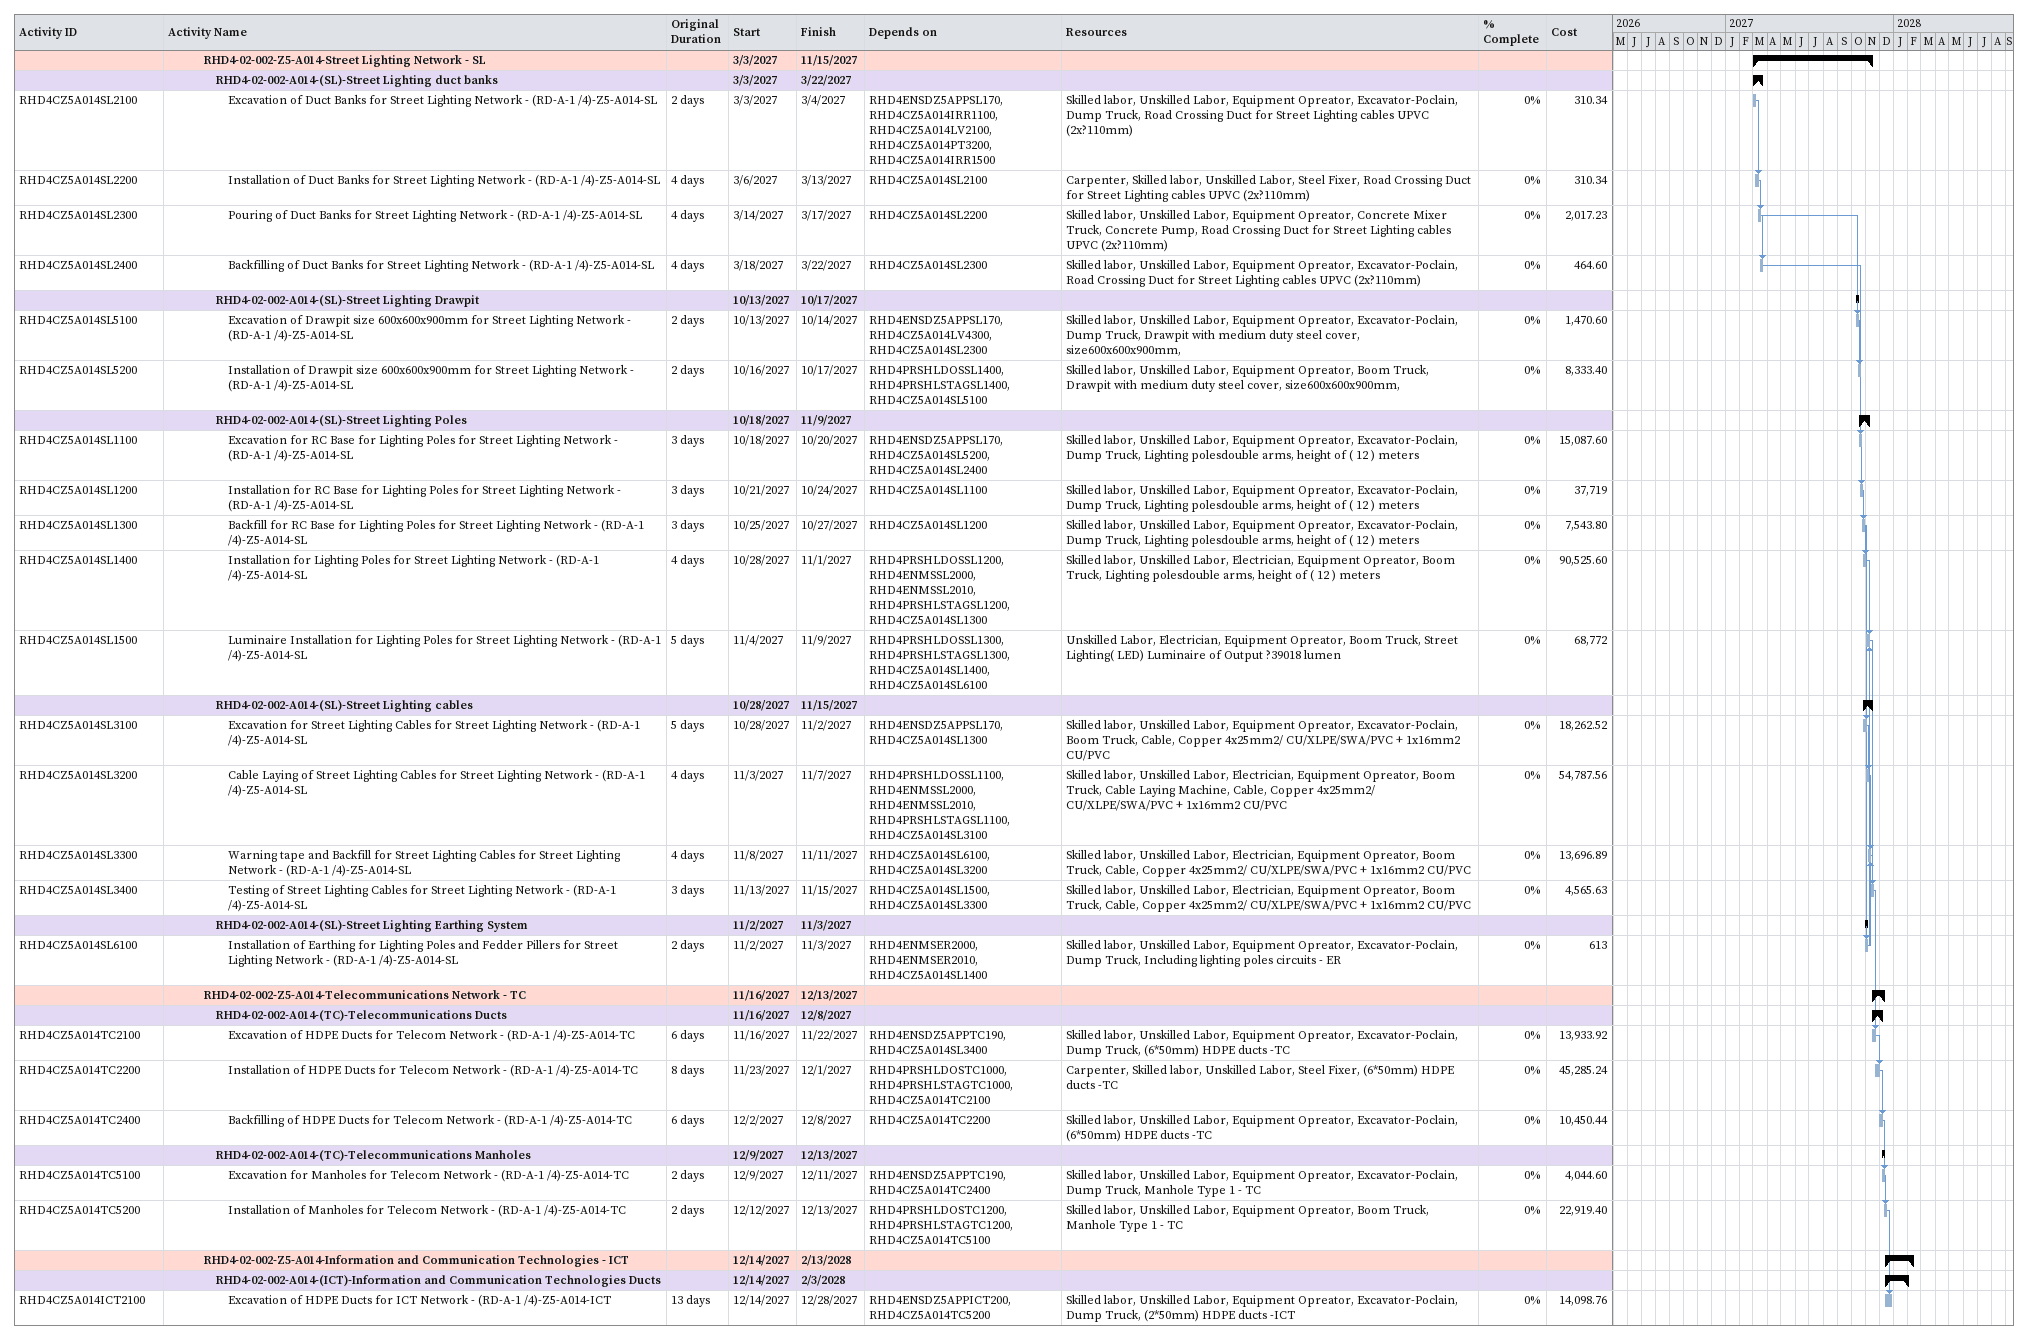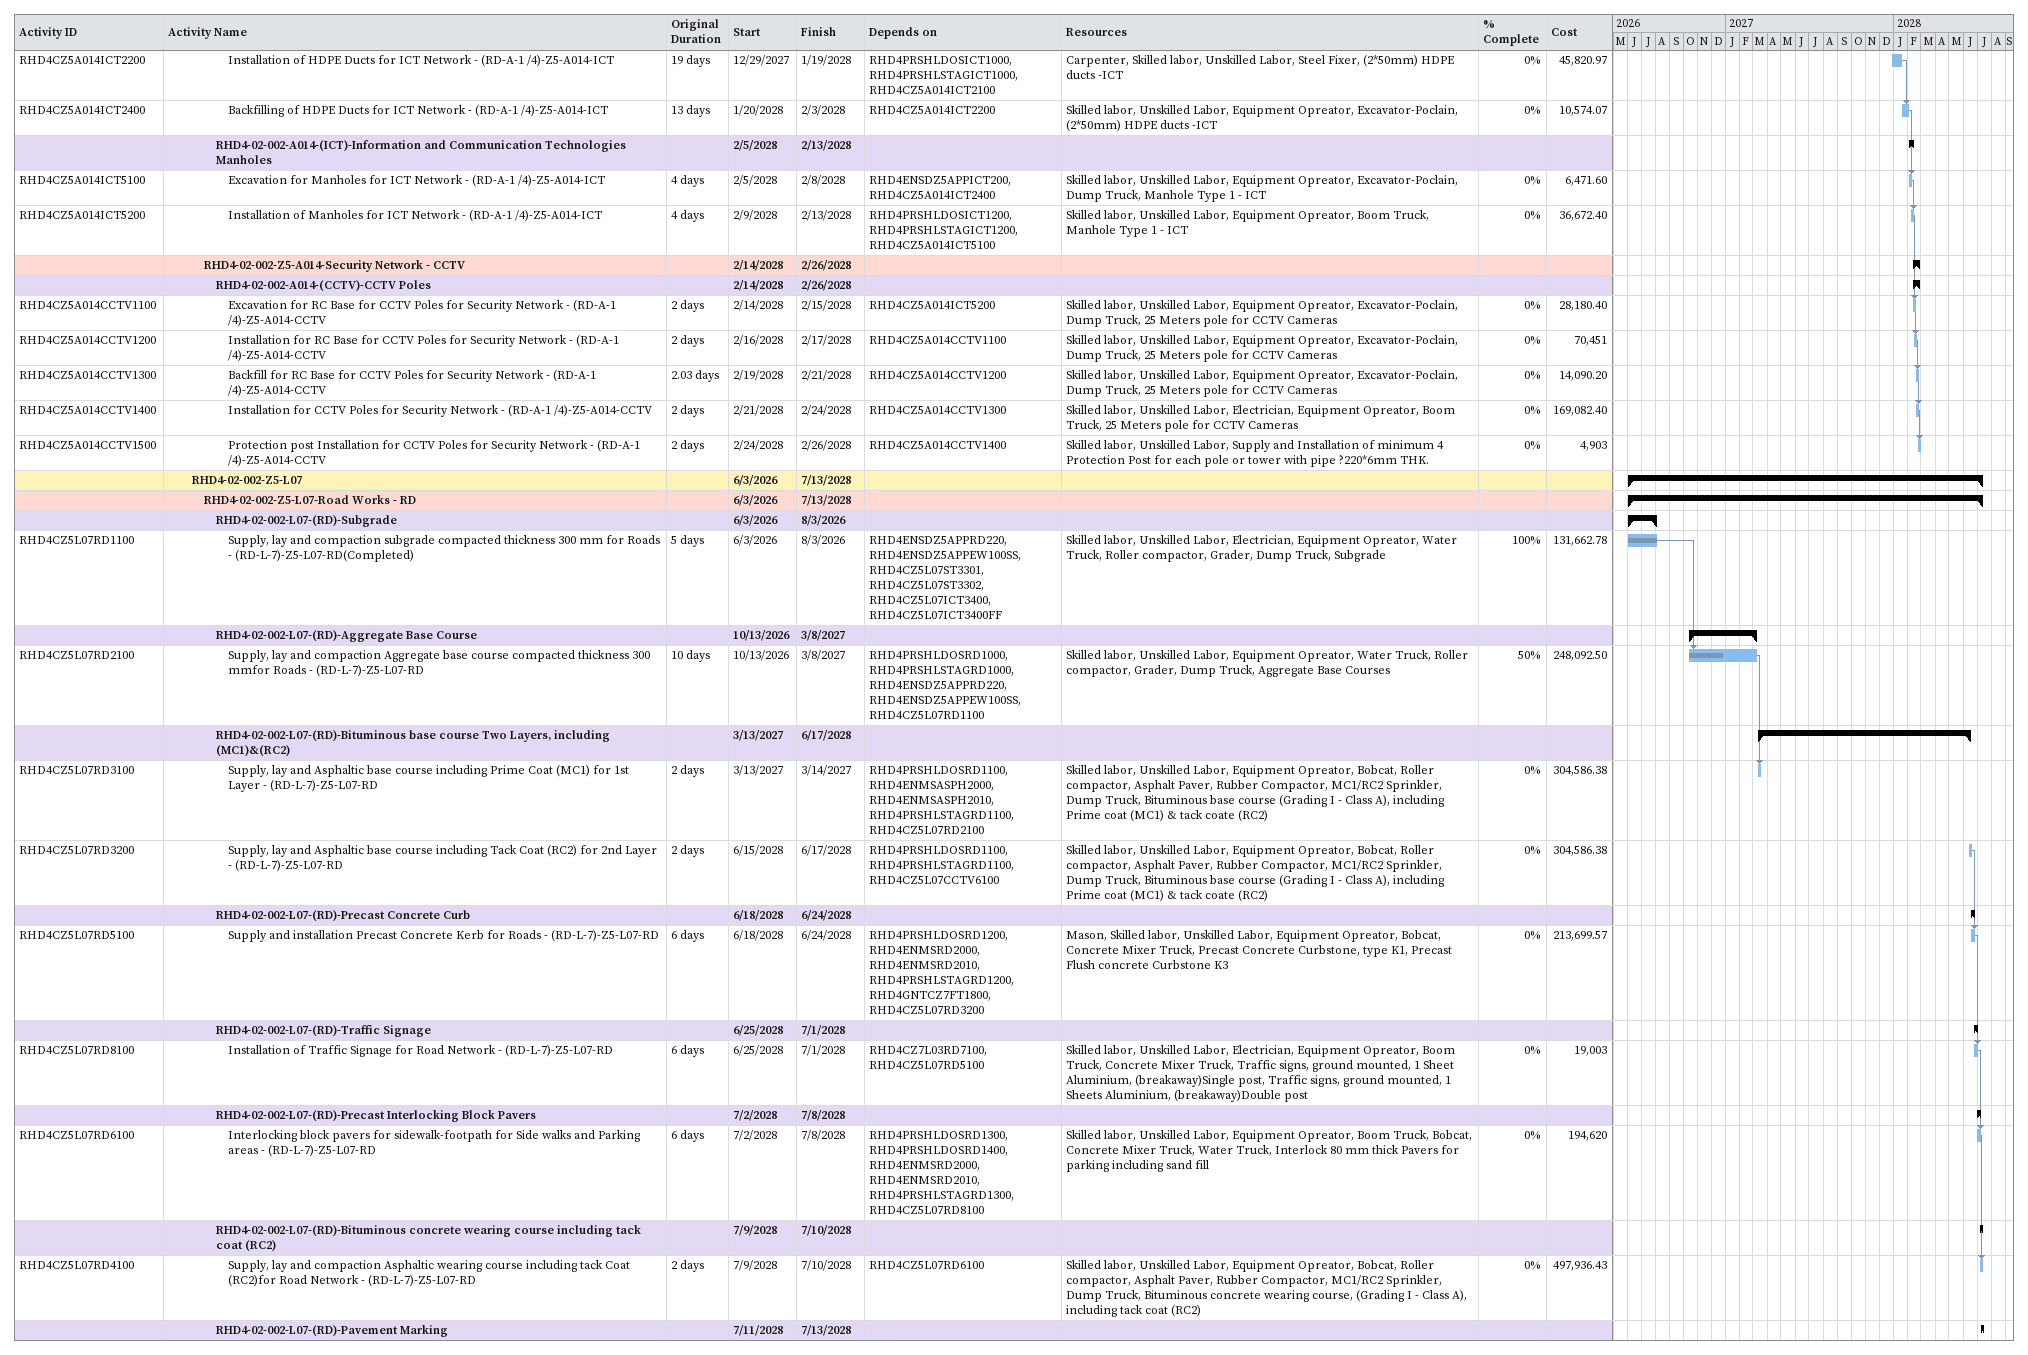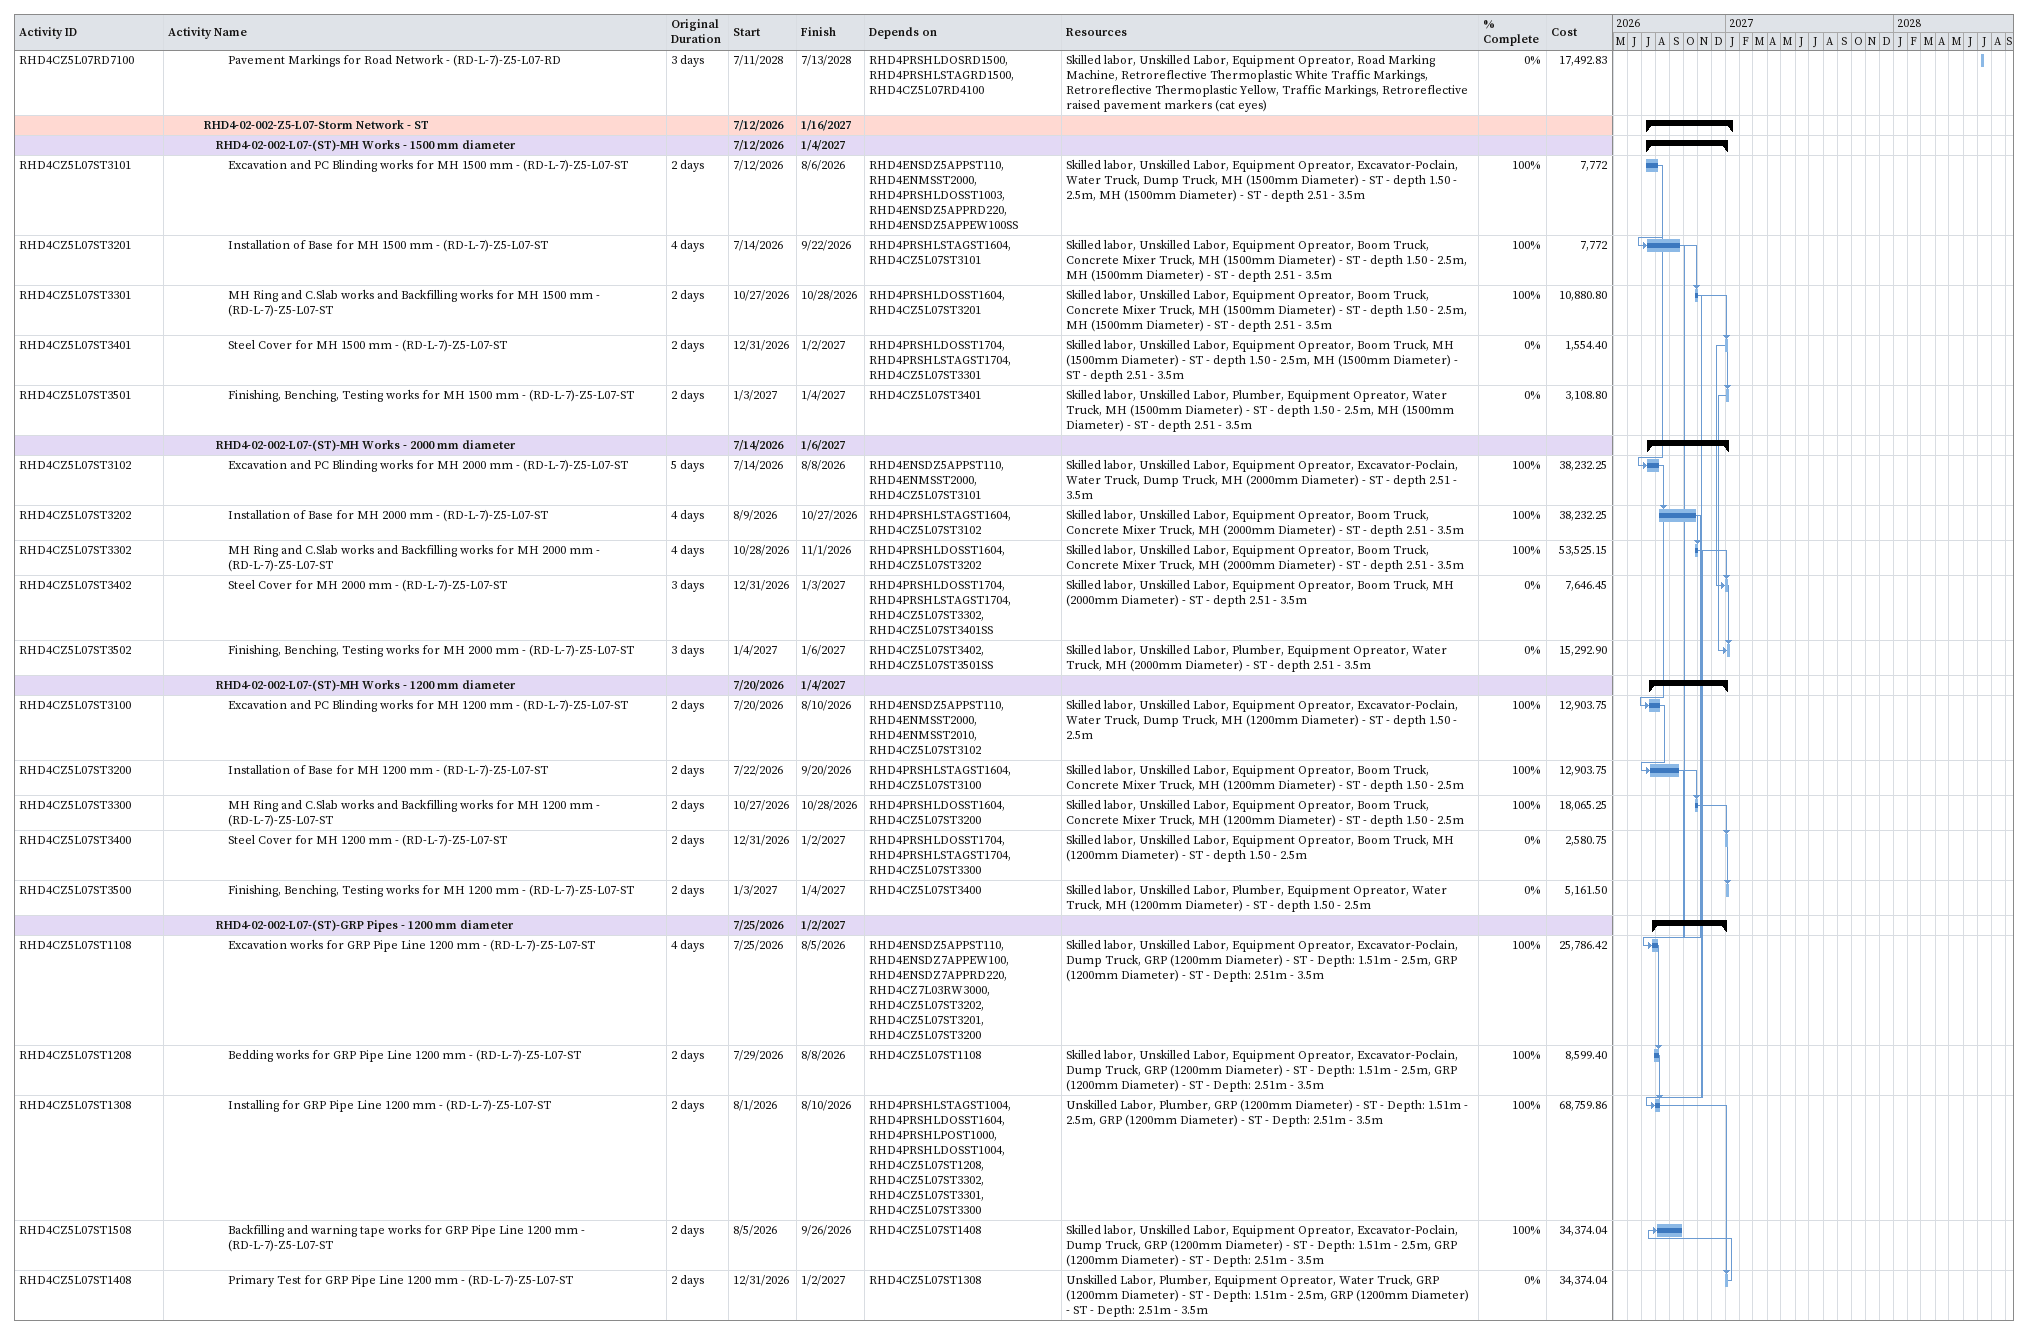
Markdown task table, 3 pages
| ID | Level | Task | Original duration | Start | Finish | Predecessors | Resources | % complete | Cost |
|---|---|---|---|---|---|---|---|---|---|
|  | 4 | **RHD4-02-002-Z5-A014-Street Lighting Network - SL** |  | 2027-03-03 | 2027-11-15 |  |  |  |  |
|  | 5 | **RHD4-02-002-A014-(SL)-Street Lighting duct banks** |  | 2027-03-03 | 2027-03-22 |  |  |  |  |
| RHD4CZ5A014SL2100 | 6 | Excavation of Duct Banks for Street Lighting Network - (RD-A-1 /4)-Z5-A014-SL | 2d | 2027-03-03 | 2027-03-04 | RHD4ENSDZ5APPSL170, RHD4CZ5A014IRR1100, RHD4CZ5A014LV2100, RHD4CZ5A014PT3200, RHD4CZ5A014IRR1500 | Skilled labor, Unskilled Labor, Equipment Opreator, Excavator-Poclain, Dump Truck, Road Crossing Duct for Street Lighting cables UPVC (2x?110mm) | 0 | 310.34 |
| RHD4CZ5A014SL2200 | 6 | Installation of Duct Banks for Street Lighting Network - (RD-A-1 /4)-Z5-A014-SL | 4d | 2027-03-06 | 2027-03-13 | RHD4CZ5A014SL2100 | Carpenter, Skilled labor, Unskilled Labor, Steel Fixer, Road Crossing Duct for Street Lighting cables UPVC (2x?110mm) | 0 | 310.34 |
| RHD4CZ5A014SL2300 | 6 | Pouring of Duct Banks for Street Lighting Network - (RD-A-1 /4)-Z5-A014-SL | 4d | 2027-03-14 | 2027-03-17 | RHD4CZ5A014SL2200 | Skilled labor, Unskilled Labor, Equipment Opreator, Concrete Mixer Truck, Concrete Pump, Road Crossing Duct for Street Lighting cables UPVC (2x?110mm) | 0 | 2017.23 |
| RHD4CZ5A014SL2400 | 6 | Backfilling of Duct Banks for Street Lighting Network - (RD-A-1 /4)-Z5-A014-SL | 4d | 2027-03-18 | 2027-03-22 | RHD4CZ5A014SL2300 | Skilled labor, Unskilled Labor, Equipment Opreator, Excavator-Poclain, Road Crossing Duct for Street Lighting cables UPVC (2x?110mm) | 0 | 464.60 |
|  | 5 | **RHD4-02-002-A014-(SL)-Street Lighting Drawpit** |  | 2027-10-13 | 2027-10-17 |  |  |  |  |
| RHD4CZ5A014SL5100 | 6 | Excavation of Drawpit size 600x600x900mm for Street Lighting Network - (RD-A-1 /4)-Z5-A014-SL | 2d | 2027-10-13 | 2027-10-14 | RHD4ENSDZ5APPSL170, RHD4CZ5A014LV4300, RHD4CZ5A014SL2300 | Skilled labor, Unskilled Labor, Equipment Opreator, Excavator-Poclain, Dump Truck, Drawpit with medium duty steel cover, size600x600x900mm, | 0 | 1470.60 |
| RHD4CZ5A014SL5200 | 6 | Installation of Drawpit size 600x600x900mm for Street Lighting Network - (RD-A-1 /4)-Z5-A014-SL | 2d | 2027-10-16 | 2027-10-17 | RHD4PRSHLDOSSL1400, RHD4PRSHLSTAGSL1400, RHD4CZ5A014SL5100 | Skilled labor, Unskilled Labor, Equipment Opreator, Boom Truck, Drawpit with medium duty steel cover, size600x600x900mm, | 0 | 8333.40 |
|  | 5 | **RHD4-02-002-A014-(SL)-Street Lighting Poles** |  | 2027-10-18 | 2027-11-09 |  |  |  |  |
| RHD4CZ5A014SL1100 | 6 | Excavation for RC Base for Lighting Poles for Street Lighting Network - (RD-A-1 /4)-Z5-A014-SL | 3d | 2027-10-18 | 2027-10-20 | RHD4ENSDZ5APPSL170, RHD4CZ5A014SL5200, RHD4CZ5A014SL2400 | Skilled labor, Unskilled Labor, Equipment Opreator, Excavator-Poclain, Dump Truck, Lighting polesdouble arms, height of ( 12 ) meters | 0 | 15087.60 |
| RHD4CZ5A014SL1200 | 6 | Installation for RC Base for Lighting Poles for Street Lighting Network - (RD-A-1 /4)-Z5-A014-SL | 3d | 2027-10-21 | 2027-10-24 | RHD4CZ5A014SL1100 | Skilled labor, Unskilled Labor, Equipment Opreator, Excavator-Poclain, Dump Truck, Lighting polesdouble arms, height of ( 12 ) meters | 0 | 37719 |
| RHD4CZ5A014SL1300 | 6 | Backfill for RC Base for Lighting Poles for Street Lighting Network - (RD-A-1 /4)-Z5-A014-SL | 3d | 2027-10-25 | 2027-10-27 | RHD4CZ5A014SL1200 | Skilled labor, Unskilled Labor, Equipment Opreator, Excavator-Poclain, Dump Truck, Lighting polesdouble arms, height of ( 12 ) meters | 0 | 7543.80 |
| RHD4CZ5A014SL1400 | 6 | Installation for Lighting Poles for Street Lighting Network - (RD-A-1 /4)-Z5-A014-SL | 4d | 2027-10-28 | 2027-11-01 | RHD4PRSHLDOSSL1200, RHD4ENMSSL2000, RHD4ENMSSL2010, RHD4PRSHLSTAGSL1200, RHD4CZ5A014SL1300 | Skilled labor, Unskilled Labor, Electrician, Equipment Opreator, Boom Truck, Lighting polesdouble arms, height of ( 12 ) meters | 0 | 90525.60 |
| RHD4CZ5A014SL1500 | 6 | Luminaire Installation for Lighting Poles for Street Lighting Network - (RD-A-1 /4)-Z5-A014-SL | 5d | 2027-11-04 | 2027-11-09 | RHD4PRSHLDOSSL1300, RHD4PRSHLSTAGSL1300, RHD4CZ5A014SL1400, RHD4CZ5A014SL6100 | Unskilled Labor, Electrician, Equipment Opreator, Boom Truck, Street Lighting( LED) Luminaire of Output ?39018 lumen | 0 | 68772 |
|  | 5 | **RHD4-02-002-A014-(SL)-Street Lighting cables** |  | 2027-10-28 | 2027-11-15 |  |  |  |  |
| RHD4CZ5A014SL3100 | 6 | Excavation for Street Lighting Cables for Street Lighting Network - (RD-A-1 /4)-Z5-A014-SL | 5d | 2027-10-28 | 2027-11-02 | RHD4ENSDZ5APPSL170, RHD4CZ5A014SL1300 | Skilled labor, Unskilled Labor, Equipment Opreator, Excavator-Poclain, Boom Truck, Cable, Copper 4x25mm2/ CU/XLPE/SWA/PVC + 1x16mm2 CU/PVC | 0 | 18262.52 |
| RHD4CZ5A014SL3200 | 6 | Cable Laying of Street Lighting Cables for Street Lighting Network - (RD-A-1 /4)-Z5-A014-SL | 4d | 2027-11-03 | 2027-11-07 | RHD4PRSHLDOSSL1100, RHD4ENMSSL2000, RHD4ENMSSL2010, RHD4PRSHLSTAGSL1100, RHD4CZ5A014SL3100 | Skilled labor, Unskilled Labor, Electrician, Equipment Opreator, Boom Truck, Cable Laying Machine, Cable, Copper 4x25mm2/ CU/XLPE/SWA/PVC + 1x16mm2 CU/PVC | 0 | 54787.56 |
| RHD4CZ5A014SL3300 | 6 | Warning tape and Backfill for Street Lighting Cables for Street Lighting Network - (RD-A-1 /4)-Z5-A014-SL | 4d | 2027-11-08 | 2027-11-11 | RHD4CZ5A014SL6100, RHD4CZ5A014SL3200 | Skilled labor, Unskilled Labor, Electrician, Equipment Opreator, Boom Truck, Cable, Copper 4x25mm2/ CU/XLPE/SWA/PVC + 1x16mm2 CU/PVC | 0 | 13696.89 |
| RHD4CZ5A014SL3400 | 6 | Testing of Street Lighting Cables for Street Lighting Network - (RD-A-1 /4)-Z5-A014-SL | 3d | 2027-11-13 | 2027-11-15 | RHD4CZ5A014SL1500, RHD4CZ5A014SL3300 | Skilled labor, Unskilled Labor, Electrician, Equipment Opreator, Boom Truck, Cable, Copper 4x25mm2/ CU/XLPE/SWA/PVC + 1x16mm2 CU/PVC | 0 | 4565.63 |
|  | 5 | **RHD4-02-002-A014-(SL)-Street Lighting Earthing System** |  | 2027-11-02 | 2027-11-03 |  |  |  |  |
| RHD4CZ5A014SL6100 | 6 | Installation of Earthing for Lighting Poles and Fedder Pillers for Street Lighting Network - (RD-A-1 /4)-Z5-A014-SL | 2d | 2027-11-02 | 2027-11-03 | RHD4ENMSER2000, RHD4ENMSER2010, RHD4CZ5A014SL1400 | Skilled labor, Unskilled Labor, Equipment Opreator, Excavator-Poclain, Dump Truck, Including lighting poles circuits - ER | 0 | 613 |
|  | 4 | **RHD4-02-002-Z5-A014-Telecommunications Network - TC** |  | 2027-11-16 | 2027-12-13 |  |  |  |  |
|  | 5 | **RHD4-02-002-A014-(TC)-Telecommunications Ducts** |  | 2027-11-16 | 2027-12-08 |  |  |  |  |
| RHD4CZ5A014TC2100 | 6 | Excavation of HDPE Ducts for Telecom Network - (RD-A-1 /4)-Z5-A014-TC | 6d | 2027-11-16 | 2027-11-22 | RHD4ENSDZ5APPTC190, RHD4CZ5A014SL3400 | Skilled labor, Unskilled Labor, Equipment Opreator, Excavator-Poclain, Dump Truck, (6*50mm) HDPE ducts -TC | 0 | 13933.92 |
| RHD4CZ5A014TC2200 | 6 | Installation of HDPE Ducts for Telecom Network - (RD-A-1 /4)-Z5-A014-TC | 8d | 2027-11-23 | 2027-12-01 | RHD4PRSHLDOSTC1000, RHD4PRSHLSTAGTC1000, RHD4CZ5A014TC2100 | Carpenter, Skilled labor, Unskilled Labor, Steel Fixer, (6*50mm) HDPE ducts -TC | 0 | 45285.24 |
| RHD4CZ5A014TC2400 | 6 | Backfilling of HDPE Ducts for Telecom Network - (RD-A-1 /4)-Z5-A014-TC | 6d | 2027-12-02 | 2027-12-08 | RHD4CZ5A014TC2200 | Skilled labor, Unskilled Labor, Equipment Opreator, Excavator-Poclain, (6*50mm) HDPE ducts -TC | 0 | 10450.44 |
|  | 5 | **RHD4-02-002-A014-(TC)-Telecommunications Manholes** |  | 2027-12-09 | 2027-12-13 |  |  |  |  |
| RHD4CZ5A014TC5100 | 6 | Excavation for Manholes for Telecom Network - (RD-A-1 /4)-Z5-A014-TC | 2d | 2027-12-09 | 2027-12-11 | RHD4ENSDZ5APPTC190, RHD4CZ5A014TC2400 | Skilled labor, Unskilled Labor, Equipment Opreator, Excavator-Poclain, Dump Truck, Manhole Type 1 - TC | 0 | 4044.60 |
| RHD4CZ5A014TC5200 | 6 | Installation of Manholes for Telecom Network - (RD-A-1 /4)-Z5-A014-TC | 2d | 2027-12-12 | 2027-12-13 | RHD4PRSHLDOSTC1200, RHD4PRSHLSTAGTC1200, RHD4CZ5A014TC5100 | Skilled labor, Unskilled Labor, Equipment Opreator, Boom Truck, Manhole Type 1 - TC | 0 | 22919.40 |
|  | 4 | **RHD4-02-002-Z5-A014-Information and Communication Technologies - ICT** |  | 2027-12-14 | 2028-02-13 |  |  |  |  |
|  | 5 | **RHD4-02-002-A014-(ICT)-Information and Communication Technologies Ducts** |  | 2027-12-14 | 2028-02-03 |  |  |  |  |
| RHD4CZ5A014ICT2100 | 6 | Excavation of HDPE Ducts for ICT Network - (RD-A-1 /4)-Z5-A014-ICT | 13d | 2027-12-14 | 2027-12-28 | RHD4ENSDZ5APPICT200, RHD4CZ5A014TC5200 | Skilled labor, Unskilled Labor, Equipment Opreator, Excavator-Poclain, Dump Truck, (2*50mm) HDPE ducts -ICT | 0 | 14098.76 |
| RHD4CZ5A014ICT2200 | 6 | Installation of HDPE Ducts for ICT Network - (RD-A-1 /4)-Z5-A014-ICT | 19d | 2027-12-29 | 2028-01-19 | RHD4PRSHLDOSICT1000, RHD4PRSHLSTAGICT1000, RHD4CZ5A014ICT2100 | Carpenter, Skilled labor, Unskilled Labor, Steel Fixer, (2*50mm) HDPE ducts -ICT | 0 | 45820.97 |
| RHD4CZ5A014ICT2400 | 6 | Backfilling of HDPE Ducts for ICT Network - (RD-A-1 /4)-Z5-A014-ICT | 13d | 2028-01-20 | 2028-02-03 | RHD4CZ5A014ICT2200 | Skilled labor, Unskilled Labor, Equipment Opreator, Excavator-Poclain, (2*50mm) HDPE ducts -ICT | 0 | 10574.07 |
|  | 5 | **RHD4-02-002-A014-(ICT)-Information and Communication Technologies Manholes** |  | 2028-02-05 | 2028-02-13 |  |  |  |  |
| RHD4CZ5A014ICT5100 | 6 | Excavation for Manholes for ICT Network - (RD-A-1 /4)-Z5-A014-ICT | 4d | 2028-02-05 | 2028-02-08 | RHD4ENSDZ5APPICT200, RHD4CZ5A014ICT2400 | Skilled labor, Unskilled Labor, Equipment Opreator, Excavator-Poclain, Dump Truck, Manhole Type 1 - ICT | 0 | 6471.60 |
| RHD4CZ5A014ICT5200 | 6 | Installation of Manholes for ICT Network - (RD-A-1 /4)-Z5-A014-ICT | 4d | 2028-02-09 | 2028-02-13 | RHD4PRSHLDOSICT1200, RHD4PRSHLSTAGICT1200, RHD4CZ5A014ICT5100 | Skilled labor, Unskilled Labor, Equipment Opreator, Boom Truck, Manhole Type 1 - ICT | 0 | 36672.40 |
|  | 4 | **RHD4-02-002-Z5-A014-Security Network - CCTV** |  | 2028-02-14 | 2028-02-26 |  |  |  |  |
|  | 5 | **RHD4-02-002-A014-(CCTV)-CCTV Poles** |  | 2028-02-14 | 2028-02-26 |  |  |  |  |
| RHD4CZ5A014CCTV1100 | 6 | Excavation for RC Base for CCTV Poles for Security Network - (RD-A-1 /4)-Z5-A014-CCTV | 2d | 2028-02-14 | 2028-02-15 | RHD4CZ5A014ICT5200 | Skilled labor, Unskilled Labor, Equipment Opreator, Excavator-Poclain, Dump Truck, 25 Meters pole for CCTV Cameras | 0 | 28180.40 |
| RHD4CZ5A014CCTV1200 | 6 | Installation for RC Base for CCTV Poles for Security Network - (RD-A-1 /4)-Z5-A014-CCTV | 2d | 2028-02-16 | 2028-02-17 | RHD4CZ5A014CCTV1100 | Skilled labor, Unskilled Labor, Equipment Opreator, Excavator-Poclain, Dump Truck, 25 Meters pole for CCTV Cameras | 0 | 70451 |
| RHD4CZ5A014CCTV1300 | 6 | Backfill for RC Base for CCTV Poles for Security Network - (RD-A-1 /4)-Z5-A014-CCTV | 2.03d | 2028-02-19 | 2028-02-21 | RHD4CZ5A014CCTV1200 | Skilled labor, Unskilled Labor, Equipment Opreator, Excavator-Poclain, Dump Truck, 25 Meters pole for CCTV Cameras | 0 | 14090.20 |
| RHD4CZ5A014CCTV1400 | 6 | Installation for CCTV Poles for Security Network - (RD-A-1 /4)-Z5-A014-CCTV | 2d | 2028-02-21 | 2028-02-24 | RHD4CZ5A014CCTV1300 | Skilled labor, Unskilled Labor, Electrician, Equipment Opreator, Boom Truck, 25 Meters pole for CCTV Cameras | 0 | 169082.40 |
| RHD4CZ5A014CCTV1500 | 6 | Protection post Installation for CCTV Poles for Security Network - (RD-A-1 /4)-Z5-A014-CCTV | 2d | 2028-02-24 | 2028-02-26 | RHD4CZ5A014CCTV1400 | Skilled labor, Unskilled Labor, Supply and Installation of minimum 4 Protection Post for each pole or tower with pipe ?220*6mm THK. | 0 | 4903 |
|  | 3 | **RHD4-02-002-Z5-L07** |  | 2026-06-03 | 2028-07-13 |  |  |  |  |
|  | 4 | **RHD4-02-002-Z5-L07-Road Works - RD** |  | 2026-06-03 | 2028-07-13 |  |  |  |  |
|  | 5 | **RHD4-02-002-L07-(RD)-Subgrade** |  | 2026-06-03 | 2026-08-03 |  |  |  |  |
| RHD4CZ5L07RD1100 | 6 | Supply, lay and compaction subgrade compacted thickness 300 mm for Roads - (RD-L-7)-Z5-L07-RD(Completed) | 5d | 2026-06-03 | 2026-08-03 | RHD4ENSDZ5APPRD220, RHD4ENSDZ5APPEW100SS, RHD4CZ5L07ST3301, RHD4CZ5L07ST3302, RHD4CZ5L07ICT3400, RHD4CZ5L07ICT3400FF | Skilled labor, Unskilled Labor, Electrician, Equipment Opreator, Water Truck, Roller compactor, Grader, Dump Truck, Subgrade | 100 | 131662.78 |
|  | 5 | **RHD4-02-002-L07-(RD)-Aggregate Base Course** |  | 2026-10-13 | 2027-03-08 |  |  |  |  |
| RHD4CZ5L07RD2100 | 6 | Supply, lay and compaction Aggregate base course compacted thickness 300 mmfor Roads - (RD-L-7)-Z5-L07-RD | 10d | 2026-10-13 | 2027-03-08 | RHD4PRSHLDOSRD1000, RHD4PRSHLSTAGRD1000, RHD4ENSDZ5APPRD220, RHD4ENSDZ5APPEW100SS, RHD4CZ5L07RD1100 | Skilled labor, Unskilled Labor, Equipment Opreator, Water Truck, Roller compactor, Grader, Dump Truck, Aggregate Base Courses | 50 | 248092.50 |
|  | 5 | **RHD4-02-002-L07-(RD)-Bituminous base course Two Layers, including (MC1)&(RC2)** |  | 2027-03-13 | 2028-06-17 |  |  |  |  |
| RHD4CZ5L07RD3100 | 6 | Supply, lay and Asphaltic base course including Prime Coat (MC1) for 1st Layer - (RD-L-7)-Z5-L07-RD | 2d | 2027-03-13 | 2027-03-14 | RHD4PRSHLDOSRD1100, RHD4ENMSASPH2000, RHD4ENMSASPH2010, RHD4PRSHLSTAGRD1100, RHD4CZ5L07RD2100 | Skilled labor, Unskilled Labor, Equipment Opreator, Bobcat, Roller compactor, Asphalt Paver, Rubber Compactor, MC1/RC2 Sprinkler, Dump Truck, Bituminous base course (Grading I - Class A), including Prime coat (MC1) & tack coate (RC2) | 0 | 304586.38 |
| RHD4CZ5L07RD3200 | 6 | Supply, lay and Asphaltic base course including Tack Coat (RC2) for 2nd Layer - (RD-L-7)-Z5-L07-RD | 2d | 2028-06-15 | 2028-06-17 | RHD4PRSHLDOSRD1100, RHD4PRSHLSTAGRD1100, RHD4CZ5L07CCTV6100 | Skilled labor, Unskilled Labor, Equipment Opreator, Bobcat, Roller compactor, Asphalt Paver, Rubber Compactor, MC1/RC2 Sprinkler, Dump Truck, Bituminous base course (Grading I - Class A), including Prime coat (MC1) & tack coate (RC2) | 0 | 304586.38 |
|  | 5 | **RHD4-02-002-L07-(RD)-Precast Concrete Curb** |  | 2028-06-18 | 2028-06-24 |  |  |  |  |
| RHD4CZ5L07RD5100 | 6 | Supply and installation Precast Concrete Kerb for Roads - (RD-L-7)-Z5-L07-RD | 6d | 2028-06-18 | 2028-06-24 | RHD4PRSHLDOSRD1200, RHD4ENMSRD2000, RHD4ENMSRD2010, RHD4PRSHLSTAGRD1200, RHD4GNTCZ7FT1800, RHD4CZ5L07RD3200 | Mason, Skilled labor, Unskilled Labor, Equipment Opreator, Bobcat, Concrete Mixer Truck, Precast Concrete Curbstone, type K1, Precast Flush concrete Curbstone K3 | 0 | 213699.57 |
|  | 5 | **RHD4-02-002-L07-(RD)-Traffic Signage** |  | 2028-06-25 | 2028-07-01 |  |  |  |  |
| RHD4CZ5L07RD8100 | 6 | Installation of Traffic Signage for Road Network - (RD-L-7)-Z5-L07-RD | 6d | 2028-06-25 | 2028-07-01 | RHD4CZ7L03RD7100, RHD4CZ5L07RD5100 | Skilled labor, Unskilled Labor, Electrician, Equipment Opreator, Boom Truck, Concrete Mixer Truck, Traffic signs, ground mounted, 1 Sheet Aluminium, (breakaway)Single post, Traffic signs, ground mounted, 1 Sheets Aluminium, (breakaway)Double post | 0 | 19003 |
|  | 5 | **RHD4-02-002-L07-(RD)-Precast Interlocking Block Pavers** |  | 2028-07-02 | 2028-07-08 |  |  |  |  |
| RHD4CZ5L07RD6100 | 6 | Interlocking block pavers for sidewalk-footpath for Side walks and Parking areas - (RD-L-7)-Z5-L07-RD | 6d | 2028-07-02 | 2028-07-08 | RHD4PRSHLDOSRD1300, RHD4PRSHLDOSRD1400, RHD4ENMSRD2000, RHD4ENMSRD2010, RHD4PRSHLSTAGRD1300, RHD4CZ5L07RD8100 | Skilled labor, Unskilled Labor, Equipment Opreator, Boom Truck, Bobcat, Concrete Mixer Truck, Water Truck, Interlock 80 mm thick Pavers for parking including sand fill | 0 | 194620 |
|  | 5 | **RHD4-02-002-L07-(RD)-Bituminous concrete wearing course including tack coat (RC2)** |  | 2028-07-09 | 2028-07-10 |  |  |  |  |
| RHD4CZ5L07RD4100 | 6 | Supply, lay and compaction Asphaltic wearing course including tack Coat (RC2)for Road Network - (RD-L-7)-Z5-L07-RD | 2d | 2028-07-09 | 2028-07-10 | RHD4CZ5L07RD6100 | Skilled labor, Unskilled Labor, Equipment Opreator, Bobcat, Roller compactor, Asphalt Paver, Rubber Compactor, MC1/RC2 Sprinkler, Dump Truck, Bituminous concrete wearing course, (Grading I - Class A), including tack coat (RC2) | 0 | 497936.43 |
|  | 5 | **RHD4-02-002-L07-(RD)-Pavement Marking** |  | 2028-07-11 | 2028-07-13 |  |  |  |  |
| RHD4CZ5L07RD7100 | 6 | Pavement Markings for Road Network - (RD-L-7)-Z5-L07-RD | 3d | 2028-07-11 | 2028-07-13 | RHD4PRSHLDOSRD1500, RHD4PRSHLSTAGRD1500, RHD4CZ5L07RD4100 | Skilled labor, Unskilled Labor, Equipment Opreator, Road Marking Machine, Retroreflective Thermoplastic White Traffic Markings, Retroreflective Thermoplastic Yellow, Traffic Markings, Retroreflective raised pavement markers (cat eyes) | 0 | 17492.83 |
|  | 4 | **RHD4-02-002-Z5-L07-Storm Network - ST** |  | 2026-07-12 | 2027-01-16 |  |  |  |  |
|  | 5 | **RHD4-02-002-L07-(ST)-MH Works - 1500 mm diameter** |  | 2026-07-12 | 2027-01-04 |  |  |  |  |
| RHD4CZ5L07ST3101 | 6 | Excavation and PC Blinding works for MH 1500 mm - (RD-L-7)-Z5-L07-ST | 2d | 2026-07-12 | 2026-08-06 | RHD4ENSDZ5APPST110, RHD4ENMSST2000, RHD4PRSHLDOSST1003, RHD4ENSDZ5APPRD220, RHD4ENSDZ5APPEW100SS | Skilled labor, Unskilled Labor, Equipment Opreator, Excavator-Poclain, Water Truck, Dump Truck, MH (1500mm Diameter) - ST - depth 1.50 - 2.5m, MH (1500mm Diameter) - ST - depth 2.51 - 3.5m | 100 | 7772 |
| RHD4CZ5L07ST3201 | 6 | Installation of Base for MH 1500 mm - (RD-L-7)-Z5-L07-ST | 4d | 2026-07-14 | 2026-09-22 | RHD4PRSHLSTAGST1604, RHD4CZ5L07ST3101 | Skilled labor, Unskilled Labor, Equipment Opreator, Boom Truck, Concrete Mixer Truck, MH (1500mm Diameter) - ST - depth 1.50 - 2.5m, MH (1500mm Diameter) - ST - depth 2.51 - 3.5m | 100 | 7772 |
| RHD4CZ5L07ST3301 | 6 | MH Ring and C.Slab works and Backfilling works for MH 1500 mm - (RD-L-7)-Z5-L07-ST | 2d | 2026-10-27 | 2026-10-28 | RHD4PRSHLDOSST1604, RHD4CZ5L07ST3201 | Skilled labor, Unskilled Labor, Equipment Opreator, Boom Truck, Concrete Mixer Truck, MH (1500mm Diameter) - ST - depth 1.50 - 2.5m, MH (1500mm Diameter) - ST - depth 2.51 - 3.5m | 100 | 10880.80 |
| RHD4CZ5L07ST3401 | 6 | Steel Cover for MH 1500 mm - (RD-L-7)-Z5-L07-ST | 2d | 2026-12-31 | 2027-01-02 | RHD4PRSHLDOSST1704, RHD4PRSHLSTAGST1704, RHD4CZ5L07ST3301 | Skilled labor, Unskilled Labor, Equipment Opreator, Boom Truck, MH (1500mm Diameter) - ST - depth 1.50 - 2.5m, MH (1500mm Diameter) - ST - depth 2.51 - 3.5m | 0 | 1554.40 |
| RHD4CZ5L07ST3501 | 6 | Finishing, Benching, Testing works for MH 1500 mm - (RD-L-7)-Z5-L07-ST | 2d | 2027-01-03 | 2027-01-04 | RHD4CZ5L07ST3401 | Skilled labor, Unskilled Labor, Plumber, Equipment Opreator, Water Truck, MH (1500mm Diameter) - ST - depth 1.50 - 2.5m, MH (1500mm Diameter) - ST - depth 2.51 - 3.5m | 0 | 3108.80 |
|  | 5 | **RHD4-02-002-L07-(ST)-MH Works - 2000 mm diameter** |  | 2026-07-14 | 2027-01-06 |  |  |  |  |
| RHD4CZ5L07ST3102 | 6 | Excavation and PC Blinding works for MH 2000 mm - (RD-L-7)-Z5-L07-ST | 5d | 2026-07-14 | 2026-08-08 | RHD4ENSDZ5APPST110, RHD4ENMSST2000, RHD4CZ5L07ST3101 | Skilled labor, Unskilled Labor, Equipment Opreator, Excavator-Poclain, Water Truck, Dump Truck, MH (2000mm Diameter) - ST - depth 2.51 - 3.5m | 100 | 38232.25 |
| RHD4CZ5L07ST3202 | 6 | Installation of Base for MH 2000 mm - (RD-L-7)-Z5-L07-ST | 4d | 2026-08-09 | 2026-10-27 | RHD4PRSHLSTAGST1604, RHD4CZ5L07ST3102 | Skilled labor, Unskilled Labor, Equipment Opreator, Boom Truck, Concrete Mixer Truck, MH (2000mm Diameter) - ST - depth 2.51 - 3.5m | 100 | 38232.25 |
| RHD4CZ5L07ST3302 | 6 | MH Ring and C.Slab works and Backfilling works for MH 2000 mm - (RD-L-7)-Z5-L07-ST | 4d | 2026-10-28 | 2026-11-01 | RHD4PRSHLDOSST1604, RHD4CZ5L07ST3202 | Skilled labor, Unskilled Labor, Equipment Opreator, Boom Truck, Concrete Mixer Truck, MH (2000mm Diameter) - ST - depth 2.51 - 3.5m | 100 | 53525.15 |
| RHD4CZ5L07ST3402 | 6 | Steel Cover for MH 2000 mm - (RD-L-7)-Z5-L07-ST | 3d | 2026-12-31 | 2027-01-03 | RHD4PRSHLDOSST1704, RHD4PRSHLSTAGST1704, RHD4CZ5L07ST3302, RHD4CZ5L07ST3401SS | Skilled labor, Unskilled Labor, Equipment Opreator, Boom Truck, MH (2000mm Diameter) - ST - depth 2.51 - 3.5m | 0 | 7646.45 |
| RHD4CZ5L07ST3502 | 6 | Finishing, Benching, Testing works for MH 2000 mm - (RD-L-7)-Z5-L07-ST | 3d | 2027-01-04 | 2027-01-06 | RHD4CZ5L07ST3402, RHD4CZ5L07ST3501SS | Skilled labor, Unskilled Labor, Plumber, Equipment Opreator, Water Truck, MH (2000mm Diameter) - ST - depth 2.51 - 3.5m | 0 | 15292.90 |
|  | 5 | **RHD4-02-002-L07-(ST)-MH Works - 1200 mm diameter** |  | 2026-07-20 | 2027-01-04 |  |  |  |  |
| RHD4CZ5L07ST3100 | 6 | Excavation and PC Blinding works for MH 1200 mm - (RD-L-7)-Z5-L07-ST | 2d | 2026-07-20 | 2026-08-10 | RHD4ENSDZ5APPST110, RHD4ENMSST2000, RHD4ENMSST2010, RHD4CZ5L07ST3102 | Skilled labor, Unskilled Labor, Equipment Opreator, Excavator-Poclain, Water Truck, Dump Truck, MH (1200mm Diameter) - ST - depth 1.50 - 2.5m | 100 | 12903.75 |
| RHD4CZ5L07ST3200 | 6 | Installation of Base for MH 1200 mm - (RD-L-7)-Z5-L07-ST | 2d | 2026-07-22 | 2026-09-20 | RHD4PRSHLSTAGST1604, RHD4CZ5L07ST3100 | Skilled labor, Unskilled Labor, Equipment Opreator, Boom Truck, Concrete Mixer Truck, MH (1200mm Diameter) - ST - depth 1.50 - 2.5m | 100 | 12903.75 |
| RHD4CZ5L07ST3300 | 6 | MH Ring and C.Slab works and Backfilling works for MH 1200 mm - (RD-L-7)-Z5-L07-ST | 2d | 2026-10-27 | 2026-10-28 | RHD4PRSHLDOSST1604, RHD4CZ5L07ST3200 | Skilled labor, Unskilled Labor, Equipment Opreator, Boom Truck, Concrete Mixer Truck, MH (1200mm Diameter) - ST - depth 1.50 - 2.5m | 100 | 18065.25 |
| RHD4CZ5L07ST3400 | 6 | Steel Cover for MH 1200 mm - (RD-L-7)-Z5-L07-ST | 2d | 2026-12-31 | 2027-01-02 | RHD4PRSHLDOSST1704, RHD4PRSHLSTAGST1704, RHD4CZ5L07ST3300 | Skilled labor, Unskilled Labor, Equipment Opreator, Boom Truck, MH (1200mm Diameter) - ST - depth 1.50 - 2.5m | 0 | 2580.75 |
| RHD4CZ5L07ST3500 | 6 | Finishing, Benching, Testing works for MH 1200 mm - (RD-L-7)-Z5-L07-ST | 2d | 2027-01-03 | 2027-01-04 | RHD4CZ5L07ST3400 | Skilled labor, Unskilled Labor, Plumber, Equipment Opreator, Water Truck, MH (1200mm Diameter) - ST - depth 1.50 - 2.5m | 0 | 5161.50 |
|  | 5 | **RHD4-02-002-L07-(ST)-GRP Pipes - 1200 mm diameter** |  | 2026-07-25 | 2027-01-02 |  |  |  |  |
| RHD4CZ5L07ST1108 | 6 | Excavation works for GRP Pipe Line 1200 mm - (RD-L-7)-Z5-L07-ST | 4d | 2026-07-25 | 2026-08-05 | RHD4ENSDZ5APPST110, RHD4ENSDZ7APPEW100, RHD4ENSDZ7APPRD220, RHD4CZ7L03RW3000, RHD4CZ5L07ST3202, RHD4CZ5L07ST3201, RHD4CZ5L07ST3200 | Skilled labor, Unskilled Labor, Equipment Opreator, Excavator-Poclain, Dump Truck, GRP (1200mm Diameter) - ST - Depth: 1.51m - 2.5m, GRP (1200mm Diameter) - ST - Depth: 2.51m - 3.5m | 100 | 25786.42 |
| RHD4CZ5L07ST1208 | 6 | Bedding works for GRP Pipe Line 1200 mm - (RD-L-7)-Z5-L07-ST | 2d | 2026-07-29 | 2026-08-08 | RHD4CZ5L07ST1108 | Skilled labor, Unskilled Labor, Equipment Opreator, Excavator-Poclain, Dump Truck, GRP (1200mm Diameter) - ST - Depth: 1.51m - 2.5m, GRP (1200mm Diameter) - ST - Depth: 2.51m - 3.5m | 100 | 8599.40 |
| RHD4CZ5L07ST1308 | 6 | Installing for GRP Pipe Line 1200 mm - (RD-L-7)-Z5-L07-ST | 2d | 2026-08-01 | 2026-08-10 | RHD4PRSHLSTAGST1004, RHD4PRSHLDOSST1604, RHD4PRSHLPOST1000, RHD4PRSHLDOSST1004, RHD4CZ5L07ST1208, RHD4CZ5L07ST3302, RHD4CZ5L07ST3301, RHD4CZ5L07ST3300 | Unskilled Labor, Plumber, GRP (1200mm Diameter) - ST - Depth: 1.51m - 2.5m, GRP (1200mm Diameter) - ST - Depth: 2.51m - 3.5m | 100 | 68759.86 |
| RHD4CZ5L07ST1508 | 6 | Backfilling and warning tape works for GRP Pipe Line 1200 mm - (RD-L-7)-Z5-L07-ST | 2d | 2026-08-05 | 2026-09-26 | RHD4CZ5L07ST1408 | Skilled labor, Unskilled Labor, Equipment Opreator, Excavator-Poclain, Dump Truck, GRP (1200mm Diameter) - ST - Depth: 1.51m - 2.5m, GRP (1200mm Diameter) - ST - Depth: 2.51m - 3.5m | 100 | 34374.04 |
| RHD4CZ5L07ST1408 | 6 | Primary Test for GRP Pipe Line 1200 mm - (RD-L-7)-Z5-L07-ST | 2d | 2026-12-31 | 2027-01-02 | RHD4CZ5L07ST1308 | Unskilled Labor, Plumber, Equipment Opreator, Water Truck, GRP (1200mm Diameter) - ST - Depth: 1.51m - 2.5m, GRP (1200mm Diameter) - ST - Depth: 2.51m - 3.5m | 0 | 34374.04 |
